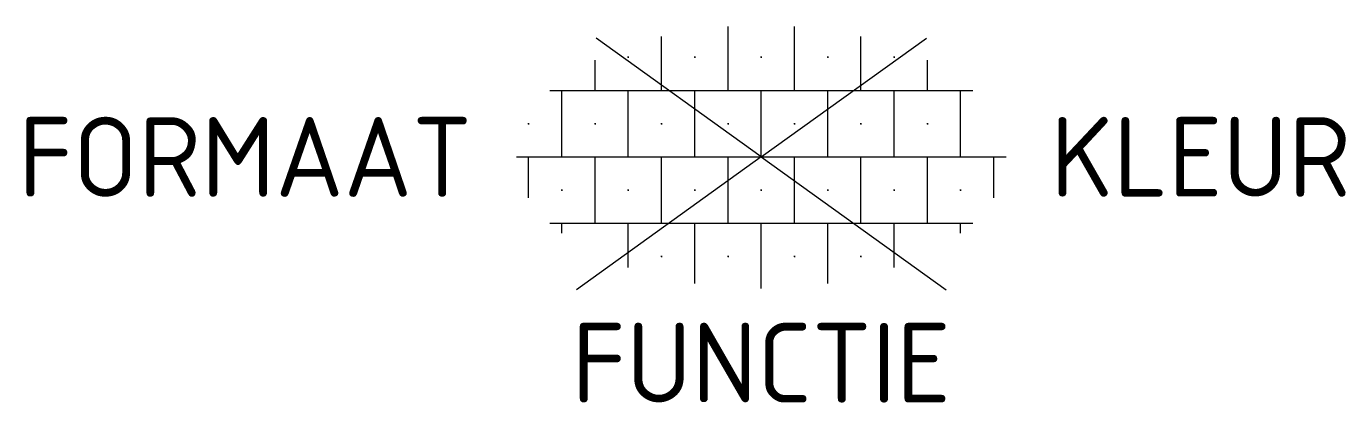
# Model space of a CAD drawing. Extents: x -16.6 to 13.2, y -5.5 to 2.9.
import ezdxf
from ezdxf.enums import TextEntityAlignment as Align

# ---------------------------------------------------------------- set-up
doc = ezdxf.new("R2010")
doc.units = 0
doc.styles.add('NLCS-ISO', font='NLCS-ISO.ttf')

msp = doc.modelspace()

# ---------------------------------------------------------------- linework, layer by layer
for p, q in [((0, 0), (-3.728, 2.684)), ((-2.25, 1.5), (-2.25, 2.717)), ((-0.75, 1.5), (-0.75, 2.947)), ((0, 0), (3.728, 2.684)), ((0.75, 1.5), (0.75, 2.947)), ((2.25, 1.5), (2.25, 2.717)), ((-3.75, 1.5), (-3.75, 2.185)), ((-2.985, 2.25), (-3.015, 2.25)), ((-3, 2.265), (-3, 2.235)), ((-1.485, 2.25), (-1.515, 2.25)), ((-1.5, 2.265), (-1.5, 2.235)), ((0.015, 2.25), (-0.015, 2.25)), ((0, 2.265), (0, 2.235)), ((1.515, 2.25), (1.485, 2.25)), ((1.5, 2.265), (1.5, 2.235)), ((3.015, 2.25), (2.985, 2.25)), ((3, 2.265), (3, 2.235)), ((3.75, 1.5), (3.75, 2.185)), ((-4.771, 1.5), (4.771, 1.5)), ((-4.5, 0), (-4.5, 1.5)), ((-3, 0), (-3, 1.5)), ((-1.5, 0), (-1.5, 1.5)), ((0, 0), (0, 1.5)), ((1.5, 0), (1.5, 1.5)), ((3, 0), (3, 1.5)), ((4.5, 0), (4.5, 1.5)), ((-5.235, 0.75), (-5.265, 0.75)), ((-5.25, 0.765), (-5.25, 0.735)), ((-3.735, 0.75), (-3.765, 0.75)), ((-3.75, 0.765), (-3.75, 0.735)), ((-2.235, 0.75), (-2.265, 0.75)), ((-2.25, 0.765), (-2.25, 0.735)), ((-0.735, 0.75), (-0.765, 0.75)), ((-0.75, 0.765), (-0.75, 0.735)), ((0.765, 0.75), (0.735, 0.75)), ((0.75, 0.765), (0.75, 0.735)), ((2.265, 0.75), (2.235, 0.75)), ((2.25, 0.765), (2.25, 0.735)), ((3.765, 0.75), (3.735, 0.75)), ((3.75, 0.765), (3.75, 0.735)), ((-5.525, 0), (5.525, 0)), ((-5.25, -0.927), (-5.25, 0)), ((0, 0), (-4.172, -3.003)), ((-3.75, -1.5), (-3.75, 0)), ((-2.25, -1.5), (-2.25, 0)), ((-0.75, -1.5), (-0.75, 0)), ((0.75, -1.5), (0.75, 0)), ((2.25, -1.5), (2.25, 0)), ((3.75, -1.5), (3.75, 0)), ((5.25, -0.927), (5.25, 0)), ((0, 0), (4.172, -3.003)), ((-4.485, -0.75), (-4.515, -0.75)), ((-4.5, -0.735), (-4.5, -0.765)), ((-2.985, -0.75), (-3.015, -0.75)), ((-3, -0.735), (-3, -0.765)), ((-1.485, -0.75), (-1.515, -0.75)), ((-1.5, -0.735), (-1.5, -0.765)), ((0.015, -0.75), (-0.015, -0.75)), ((0, -0.735), (0, -0.765)), ((1.515, -0.75), (1.485, -0.75)), ((1.5, -0.735), (1.5, -0.765)), ((3.015, -0.75), (2.985, -0.75)), ((3, -0.735), (3, -0.765)), ((4.515, -0.75), (4.485, -0.75)), ((4.5, -0.735), (4.5, -0.765)), ((-4.771, -1.5), (4.771, -1.5)), ((-4.5, -1.726), (-4.5, -1.5)), ((-3, -2.498), (-3, -1.5)), ((-1.5, -2.863), (-1.5, -1.5)), ((0, -2.975), (0, -1.5)), ((1.5, -2.863), (1.5, -1.5)), ((3, -2.498), (3, -1.5)), ((4.5, -1.726), (4.5, -1.5)), ((-2.235, -2.25), (-2.265, -2.25)), ((-2.25, -2.235), (-2.25, -2.265)), ((-0.735, -2.25), (-0.765, -2.25)), ((-0.75, -2.235), (-0.75, -2.265)), ((0.765, -2.25), (0.735, -2.25)), ((0.75, -2.235), (0.75, -2.265)), ((2.265, -2.25), (2.235, -2.25)), ((2.25, -2.235), (2.25, -2.265))]:
    msp.add_line(p, q)

# ---------------------------------------------------------------- texts
at = {"style": 'NLCS-ISO'}
msp.add_attdef('FORMAAT', text='60x60', height=1.8, dxfattribs=at).set_placement((-6.525, 0), align=Align.MIDDLE_RIGHT)
msp.add_attdef('KLEUR', text='G', height=1.8, dxfattribs=at).set_placement((6.525, 0), align=Align.MIDDLE_LEFT)
at = {"style": 'NLCS-ISO', "flags": 1}
msp.add_attdef('FUNCTIE', text='', height=1.8, dxfattribs=at).set_placement((0, -3.75), align=Align.TOP_CENTER)

doc.saveas('drawing.dxf')
